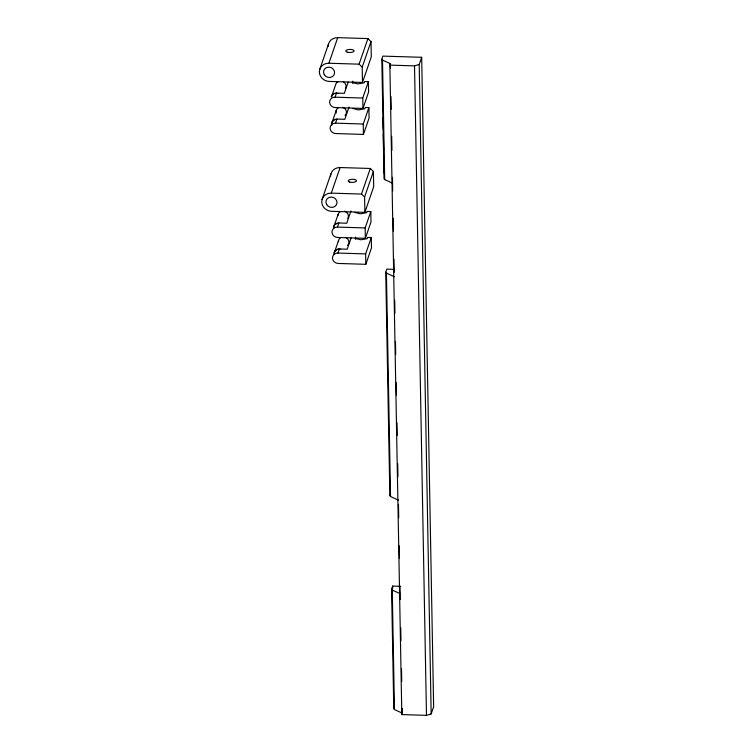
<?xml version="1.0" encoding="UTF-8"?>
<svg xmlns="http://www.w3.org/2000/svg" width="753" height="753" viewBox="0 0 753 753"><rect width="100%" height="100%" fill="white"/><g stroke="black" fill="none" stroke-linecap="round" stroke-linejoin="round"><path stroke-width="1.13" d="M319.658 69.69L328.468 44.098M328.901 63.243L337.711 37.65L367.916 38.582L371.013 41.528L371.295 56.861L362.485 82.444L329.23 81.428A9.78 9.017 19 0 1 319.366 72.034A9.78 9.017 19 0 1 328.901 63.243L359.096 64.165L362.202 67.121L362.485 82.444M352.272 82.453L357.835 83.922L364.273 82.821L364.706 81.54L368.405 81.663L368.603 92.054L362.965 108.432L335.254 107.575A5.591 5.149 19 0 1 329.616 102.21A5.591 5.149 19 0 1 335.066 97.184L336.469 93.09L344.337 93.334L348.215 82.068M336.167 110.55L331.941 122.833A5.309 4.895 19 0 1 335.593 119.454M352.752 108.432L358.306 109.9L364.753 108.799L365.186 107.528L368.885 107.641L369.083 118.033L363.445 134.411L335.734 133.554A5.591 5.149 19 0 1 330.096 128.189A5.591 5.149 19 0 1 335.537 123.163L336.949 119.068L344.818 119.313L349.044 107.03M359.096 64.165L367.916 38.582M362.202 67.121L371.013 41.528M322.049 199.583L330.859 173.999M362.965 108.432L362.767 98.041L368.405 81.663M331.292 193.135L340.102 167.543L370.307 168.474L373.403 171.43L373.686 186.753L364.876 212.346L331.631 211.32A9.78 9.017 19 0 1 321.757 201.926A9.78 9.017 19 0 1 331.292 193.135L361.496 194.067L364.593 197.013L364.876 212.346M381.818 59.176L382.882 56.108L421.671 57.303L433.634 706.775L431.168 713.938L426.48 715.35L401.82 714.588L389.856 65.116L390.346 63.685L382.496 60.08L381.818 59.176L384.021 178.687L384.698 179.591L392.548 183.186M363.445 134.411L363.247 124.019L368.885 107.641M338.078 214.464L333.852 226.747A5.309 4.895 19 0 0 333.692 228.018M354.663 212.346L360.226 213.814L366.664 212.722L367.106 211.442L370.805 211.555L370.994 221.947L365.356 238.325L337.645 237.468A5.591 5.149 19 0 1 332.007 232.103A5.591 5.149 19 0 1 337.457 227.077L338.869 222.982L346.728 223.227L350.954 210.944M338.558 240.442L334.332 252.726A5.309 4.895 19 0 1 336.732 249.798M355.143 238.325L360.706 239.793L367.144 238.701L367.586 237.421L371.276 237.534L371.474 247.925L365.836 264.303L338.125 263.446A5.591 5.149 19 0 1 332.487 258.081A5.591 5.149 19 0 1 337.937 253.055L339.339 248.961L347.208 249.205L351.086 237.948M361.496 194.067L370.307 168.474M364.593 197.013L373.403 171.43M431.168 713.938L419.205 64.466L421.671 57.303M365.356 238.325L365.167 227.933L370.805 211.555M365.836 264.303L365.638 253.912L371.276 237.534M398.393 500.133L390.534 496.528L389.856 495.625L385.743 272.209L386.797 269.141L394.563 269.376M389.856 495.625L390.562 493.582M401.82 714.588L402.309 713.157L394.459 709.561L393.781 708.658L391.579 589.147L392.642 586.079L400.398 586.314M389.856 65.116L414.517 65.878L419.205 64.466M335.066 97.184L362.767 98.041M335.537 123.163L363.247 124.019M337.457 227.077L365.167 227.933M337.937 253.055L365.638 253.912M385.743 272.209L386.421 273.113L394.271 276.709M391.579 589.147L392.257 590.051L400.116 593.656M414.517 65.878L426.48 715.35M390.346 63.685L390.44 68.372M390.958 96.488L391.193 109.373M391.692 136.321L391.946 150.384M392.445 177.332L392.69 190.763M393.198 218.304L393.433 231.115M393.951 259.06L394.196 272.379M394.704 300.231L394.949 313.163M395.466 341.382L395.702 354.324M396.219 382.543L396.464 395.476M396.963 422.518L397.198 435.46M397.716 463.679L397.961 476.611M398.469 504.463L398.714 517.782M399.231 545.727L399.466 558.538M399.975 586.079L400.219 599.51M400.737 627.635L400.973 640.521M401.49 668.636L401.735 681.521M402.224 708.469L402.309 713.157M392.642 586.079L392.68 588.422M382.496 60.08L384.698 179.591M386.421 273.113L390.534 496.528M392.257 590.051L394.459 709.561M382.778 102.935L382.901 109.712M383.042 117.619L383.249 128.914M383.352 134.109L383.644 150.158M383.795 158.177L384.068 173.077M352.715 81.173L352.752 83.489M355.585 237.054L355.623 239.36M328.176 46.441A9.78 9.017 19 0 1 337.711 37.65M331.188 96.77A5.591 5.149 19 0 1 336.469 93.09M333.852 93.927A5.309 4.895 19 0 0 331.461 96.855L335.687 84.571A5.309 4.895 19 0 1 338.088 81.644M335.113 93.476A5.309 4.895 19 0 1 337.843 93.56M343.349 81.804A5.309 4.895 19 0 1 345.401 88.609M331.715 125.44A5.591 5.149 19 0 1 336.949 119.068M342.549 107.255A5.309 4.895 19 0 1 345.062 115.585M336.214 113.101A5.309 4.895 19 0 1 338.568 107.623M330.567 176.343A9.78 9.017 19 0 1 340.102 167.543M333.419 228.008A5.591 5.149 19 0 1 338.869 222.982M335.17 224.573A5.309 4.895 19 0 1 337.513 223.368M337.928 215.734A5.309 4.895 19 0 1 340.478 211.537M344.46 211.169A5.309 4.895 19 0 1 347.792 218.502M333.899 253.987A5.591 5.149 19 0 1 339.339 248.961M337.984 249.347A5.309 4.895 19 0 1 340.714 249.431M346.22 237.684A5.309 4.895 19 0 1 347.453 245.478M338.408 241.713A5.309 4.895 19 0 1 340.958 237.515M324.317 74.782A5.591 5.149 19 0 0 333.908 75.074A5.591 5.149 19 0 0 328.967 67.139A5.591 5.149 19 0 0 324.317 74.782M347.397 52.221A4.189 1.544 -1.1 0 0 354.089 51.082A4.189 1.544 -1.1 0 0 348.31 49.566A4.189 1.544 -1.1 0 0 347.397 52.221M326.708 204.675A5.591 5.149 19 0 0 336.309 204.976A5.591 5.149 19 0 0 331.367 197.032A5.591 5.149 19 0 0 326.708 204.675M349.787 182.113A4.189 1.544 -1.1 0 0 356.48 180.984A4.189 1.544 -1.1 0 0 350.7 179.459A4.189 1.544 -1.1 0 0 349.787 182.113"/></g></svg>
